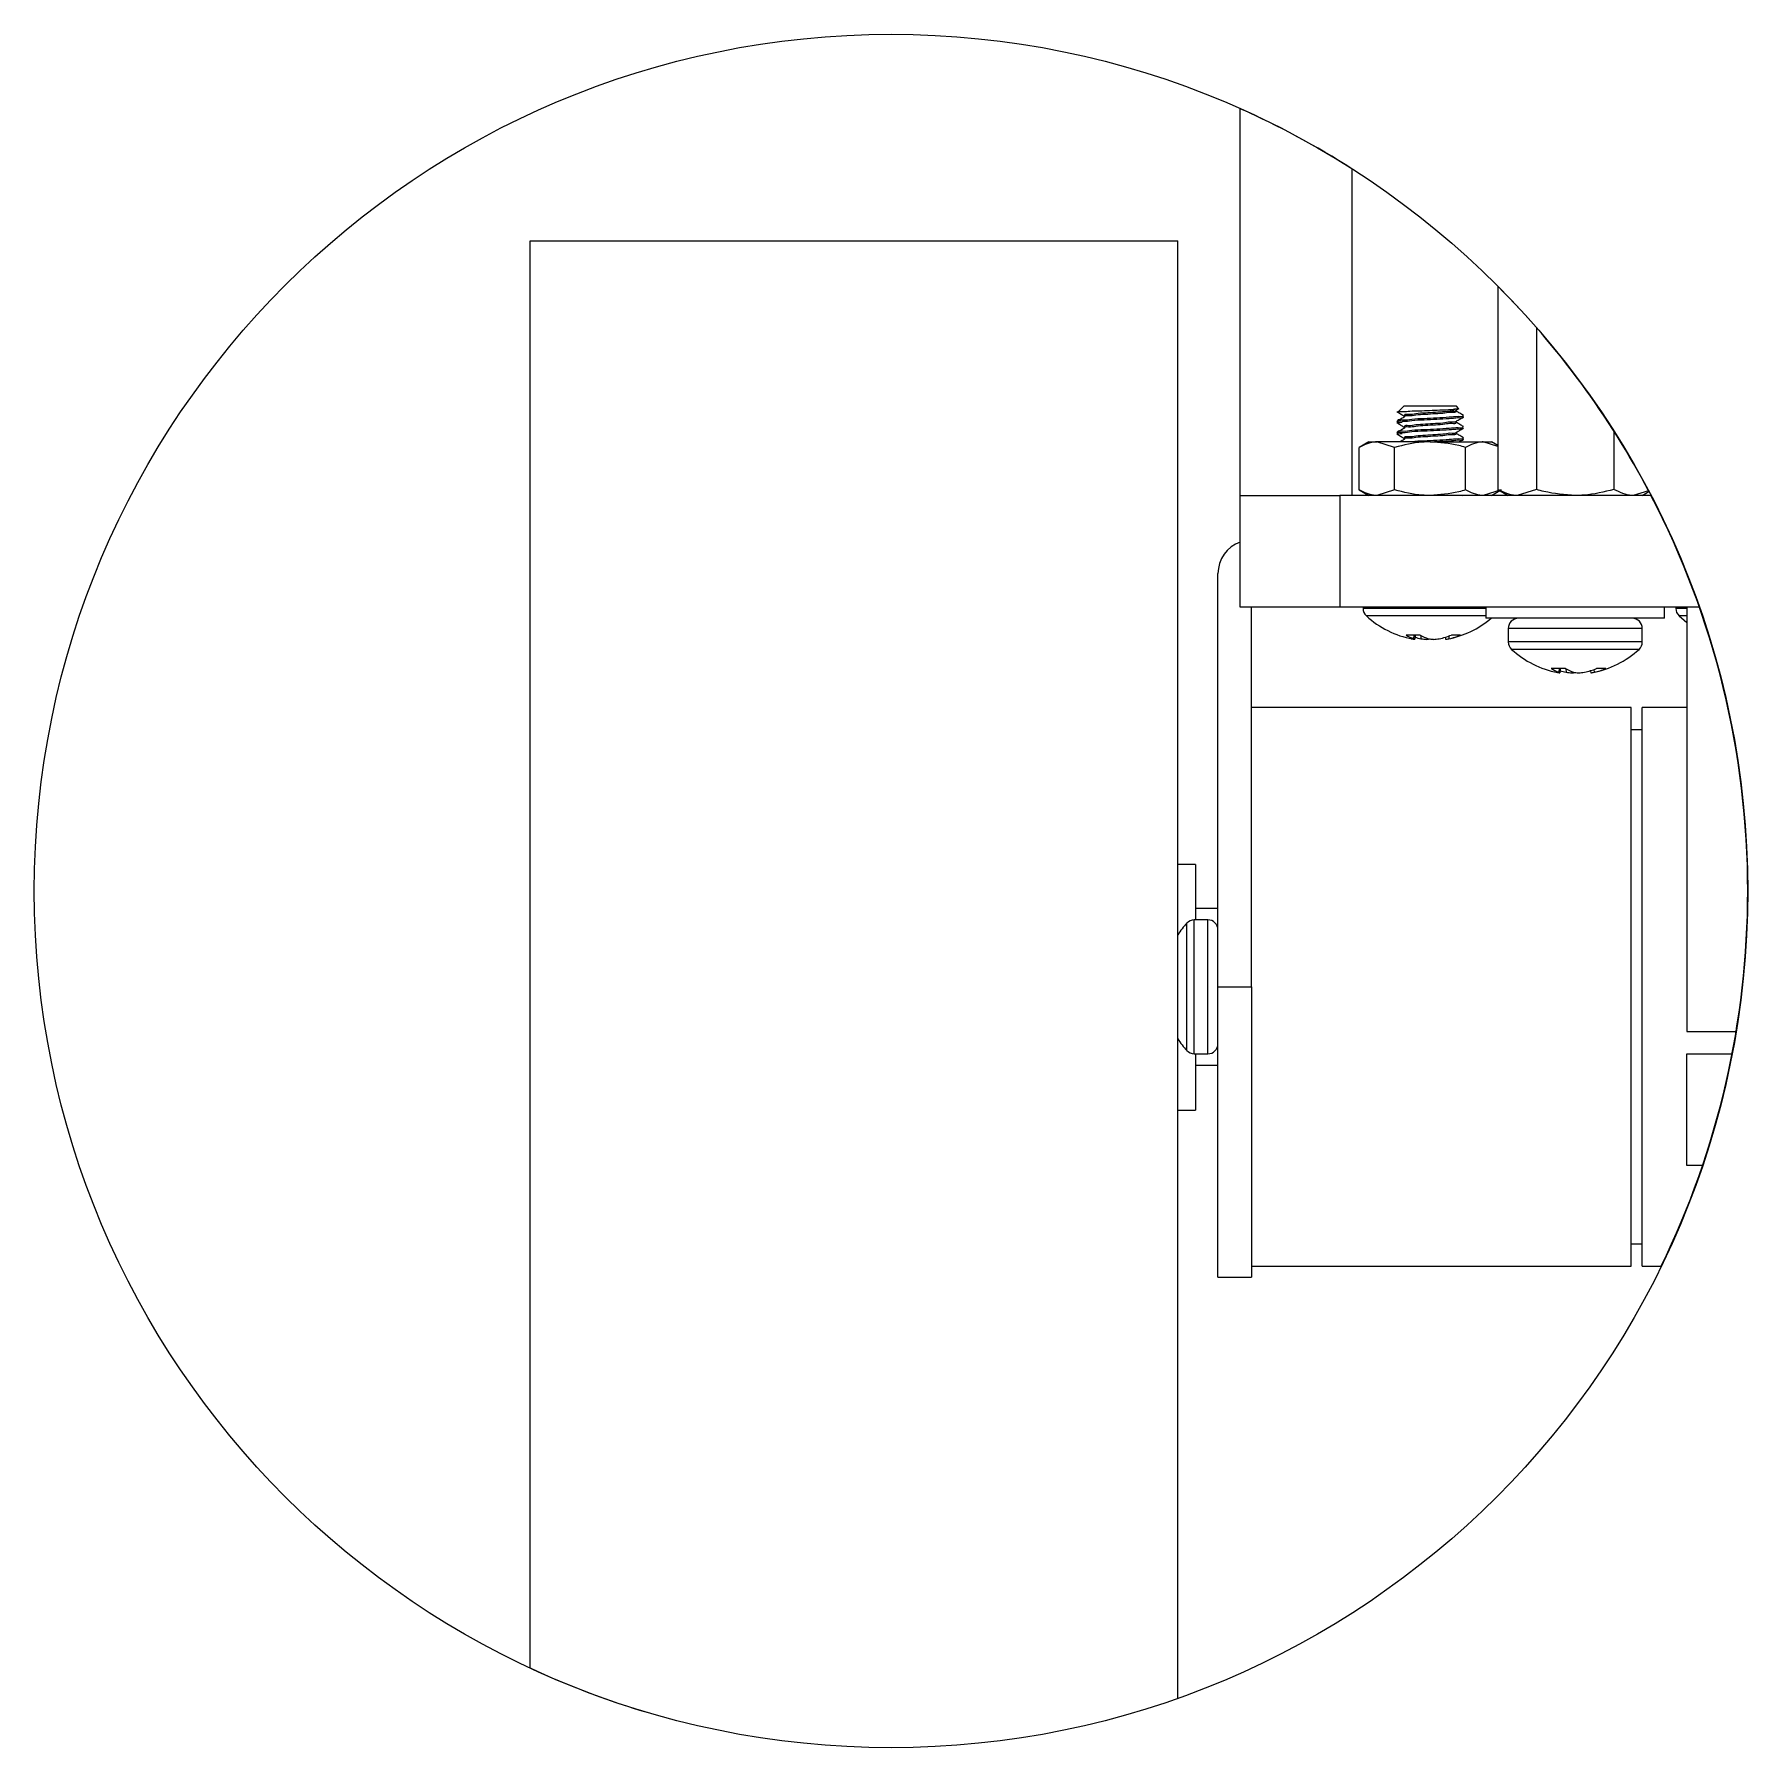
# Model space of a CAD drawing. Header units: inches. Extents: x -1846 to 3013, y 0 to 1997.
# Drawn here: x 2104.2 to 2180.9, y 65.5 to 142.2 of the extents above; entities that cross this region are included whole.
import ezdxf

# ---------------------------------------------------------------- set-up
doc = ezdxf.new("R2010")
doc.units = ezdxf.units.IN
doc.layers.get('0').update_dxf_attribs({"color": 2, "lineweight": 0})

msp = doc.modelspace()

# ---------------------------------------------------------------- linework, layer by layer
for p, q in [((2158.203, 121.543), (2158.203, 138.861)), ((2163.203, 136.168), (2163.203, 121.543)), ((2126.403, 69.045), (2126.403, 132.946)), ((2126.403, 132.946), (2155.403, 132.946)), ((2155.403, 67.687), (2155.403, 132.946)), ((2169.739, 130.908), (2169.739, 121.811)), ((2171.471, 129.05), (2171.471, 121.811)), ((2165.527, 125.543), (2165.27, 125.286)), ((2167.878, 125.543), (2165.527, 125.543)), ((2165.527, 125.121), (2165.527, 125.058)), ((2167.803, 125.405), (2167.687, 125.324)), ((2167.867, 125.359), (2168.007, 125.441)), ((2167.978, 125.443), (2167.878, 125.543)), ((2167.878, 125.308), (2167.878, 125.366)), ((2167.958, 125.012), (2167.958, 125.074)), ((2168.175, 125.045), (2168.202, 125.06)), ((2165.233, 124.874), (2165.212, 124.862)), ((2165.233, 124.374), (2165.212, 124.362)), ((2165.527, 124.621), (2165.527, 124.558)), ((2167.878, 124.808), (2167.878, 124.871)), ((2167.878, 124.308), (2167.878, 124.371)), ((2167.958, 124.512), (2167.958, 124.574)), ((2168.175, 124.545), (2168.202, 124.56)), ((2174.935, 124.415), (2174.935, 121.811)), ((2163.953, 123.943), (2163.527, 123.698)), ((2163.527, 121.789), (2163.527, 123.698)), ((2163.953, 123.943), (2164.321, 123.943)), ((2165.115, 123.698), (2164.321, 123.943)), ((2166.703, 123.943), (2164.321, 123.943)), ((2165.115, 121.789), (2165.115, 123.698)), ((2165.527, 124.121), (2165.527, 124.058)), ((2166.703, 123.943), (2169.084, 123.943)), ((2167.958, 124.012), (2167.958, 124.074)), ((2168.175, 124.045), (2168.202, 124.06)), ((2168.29, 121.789), (2168.29, 123.698)), ((2169.739, 123.741), (2169.084, 123.943)), ((2169.084, 123.943), (2169.453, 123.943)), ((2169.739, 123.778), (2169.453, 123.943)), ((2158.203, 121.543), (2158.483, 121.543)), ((2158.203, 116.543), (2158.203, 121.543)), ((2158.483, 121.543), (2162.656, 121.543)), ((2162.656, 121.543), (2162.656, 116.543)), ((2176.591, 121.543), (2162.656, 121.543)), ((2163.527, 121.789), (2163.953, 121.543)), ((2165.115, 121.789), (2164.321, 121.543)), ((2165.533, 121.55), (2165.521, 121.543)), ((2168.175, 121.545), (2168.202, 121.56)), ((2169.878, 121.789), (2169.084, 121.543)), ((2169.453, 121.543), (2169.828, 121.76)), ((2169.739, 121.811), (2170.203, 121.543)), ((2171.471, 121.811), (2170.605, 121.543)), ((2176.481, 121.754), (2175.801, 121.543)), ((2176.203, 121.543), (2176.501, 121.715)), ((2157.203, 99.543), (2157.203, 118.043)), ((2162.656, 116.543), (2158.203, 116.543)), ((2158.703, 99.543), (2158.703, 116.543)), ((2178.757, 116.543), (2162.656, 116.543)), ((2163.703, 116.543), (2163.703, 116.485)), ((2169.203, 116.485), (2163.703, 116.485)), ((2169.203, 116.153), (2163.849, 116.153)), ((2169.203, 116.543), (2169.203, 116.043)), ((2177.203, 116.043), (2169.203, 116.043)), ((2177.203, 116.043), (2177.203, 116.543)), ((2177.703, 116.543), (2177.703, 116.485)), ((2178.203, 116.485), (2177.703, 116.485)), ((2178.203, 116.153), (2177.849, 116.153)), ((2178.203, 116.543), (2178.203, 97.543)), ((2166.263, 115.294), (2165.63, 115.294)), ((2165.978, 115.294), (2165.965, 115.129)), ((2166.03, 115.294), (2166.013, 115.102)), ((2166.286, 115.28), (2166.291, 115.129)), ((2166.559, 115.15), (2166.558, 115.102)), ((2167.384, 115.198), (2167.393, 115.102)), ((2167.536, 115.249), (2167.544, 115.129)), ((2168.067, 115.294), (2167.653, 115.294)), ((2170.203, 115.593), (2170.203, 114.985)), ((2176.203, 115.593), (2170.203, 115.593)), ((2176.203, 114.985), (2176.203, 115.593)), ((2176.203, 114.985), (2170.203, 114.985)), ((2176.057, 114.653), (2170.349, 114.653)), ((2172.763, 113.794), (2172.13, 113.794)), ((2172.478, 113.794), (2172.465, 113.629)), ((2172.53, 113.794), (2172.513, 113.602)), ((2172.786, 113.78), (2172.791, 113.629)), ((2173.059, 113.65), (2173.058, 113.602)), ((2173.884, 113.698), (2173.893, 113.602)), ((2174.036, 113.749), (2174.044, 113.629)), ((2174.567, 113.794), (2174.153, 113.794)), ((2175.703, 112.043), (2158.703, 112.043)), ((2175.703, 87.043), (2175.703, 112.043)), ((2178.203, 112.043), (2176.203, 112.043)), ((2176.203, 87.043), (2176.203, 112.043)), ((2176.203, 111.043), (2175.703, 111.043)), ((2156.203, 105.027), (2155.403, 105.027)), ((2156.203, 105.027), (2156.203, 102.543)), ((2157.203, 103.043), (2156.203, 103.043)), ((2155.812, 96.689), (2155.812, 102.397)), ((2156.753, 102.543), (2156.144, 102.543)), ((2156.144, 96.543), (2156.144, 102.543)), ((2156.753, 96.543), (2156.753, 102.543)), ((2157.203, 99.543), (2158.703, 99.543)), ((2157.203, 86.543), (2157.203, 99.543)), ((2158.703, 99.543), (2158.703, 86.543)), ((2178.203, 97.543), (2180.405, 97.543)), ((2156.144, 96.543), (2156.753, 96.543)), ((2156.203, 96.543), (2156.203, 94.204)), ((2156.203, 96.043), (2157.203, 96.043)), ((2178.203, 91.543), (2178.203, 96.543)), ((2178.203, 96.543), (2180.225, 96.543)), ((2155.403, 94.027), (2156.203, 94.027)), ((2156.203, 94.204), (2156.203, 94.027)), ((2178.902, 91.543), (2178.203, 91.543)), ((2175.703, 88.043), (2176.203, 88.043)), ((2158.703, 87.043), (2175.703, 87.043)), ((2176.203, 87.043), (2177.054, 87.043)), ((2157.203, 86.543), (2158.703, 86.543))]:
    msp.add_line(p, q)
at = {"flags": 128}
msp.add_lwpolyline([(2177.849, 116.153), (2178.071, 115.963), (2178.203, 115.862)], dxfattribs=at)
msp.add_circle((2142.565, 103.834), 38.359)
for centre, radius, start, end in [((2142.565, 103.834), 38.359, 57.45078, 65.94101), ((2142.564, 103.834), 38.359, 27.7854, 44.89438), ((2142.565, 103.834), 38.359, 359.99997, 27.4951), ((2158.703, 118.043), 1.5, 109.47162, 179.99948), ((2164.153, 116.485), 0.45, 179.99803, 227.50848), ((2166.703, 119.268), 4.225, 227.50713, 259.26015), ((2166.703, 119.268), 4.225, 280.73994, 310.24275), ((2170.653, 115.593), 0.45, 89.99977, 180.00023), ((2175.753, 115.593), 0.45, 359.99977, 90.00023), ((2178.153, 116.485), 0.45, 179.99803, 227.50848), ((2166.428, 116.488), 1.436, 236.28174, 251.20083), ((2166.165, 116.432), 1.338, 256.90136, 263.47861), ((2166.076, 115.276), 0.185, 232.89001, 249.89866), ((2166.949, 118.227), 3.168, 252.98451, 258.01574), ((2167.149, 116.746), 1.701, 238.63169, 251.95523), ((2166.824, 119.201), 4.108, 262.53661, 266.28284), ((2166.331, 118.038), 2.944, 274.41173, 277.24219), ((2167.075, 118.047), 2.953, 261.18006, 265.58486), ((2166.581, 119.201), 4.108, 273.71716, 277.46339), ((2166.443, 118.279), 3.221, 282.02661, 292.05507), ((2167.241, 116.432), 1.338, 276.52181, 283.09916), ((2166.915, 118.031), 2.97, 282.23094, 292.8178), ((2170.653, 114.985), 0.45, 179.99798, 227.50853), ((2173.203, 117.768), 4.225, 227.50746, 259.2598), ((2173.203, 117.768), 4.225, 280.7402, 312.49254), ((2175.753, 114.985), 0.45, 312.49147, 0.00202), ((2172.928, 114.988), 1.436, 236.28244, 251.20013), ((2172.665, 114.932), 1.338, 256.90201, 263.47797), ((2172.576, 113.776), 0.185, 232.90244, 249.88623), ((2173.449, 116.728), 3.169, 252.98526, 258.01499), ((2173.649, 115.246), 1.701, 238.63104, 251.95588), ((2173.324, 117.701), 4.108, 262.53658, 266.28287), ((2172.831, 116.538), 2.945, 274.41182, 277.24209), ((2173.575, 116.546), 2.953, 261.17949, 265.585), ((2173.081, 117.701), 4.108, 273.71713, 277.46342), ((2172.943, 116.779), 3.221, 282.02625, 292.05498), ((2173.741, 114.932), 1.338, 276.52133, 283.09869), ((2173.415, 116.531), 2.97, 282.23136, 292.81785), ((2142.564, 103.834), 38.359, 334.04175, 0.00001), ((2158.927, 99.543), 4.224, 137.50623, 146.54519), ((2156.144, 102.093), 0.45, 89.99879, 137.50877), ((2156.753, 102.093), 0.45, 359.99967, 90.00033), ((2158.927, 99.543), 4.225, 213.45502, 222.49357), ((2156.144, 96.993), 0.45, 222.49175, 270.0007), ((2156.753, 96.993), 0.45, 269.99987, 0.00013), ((2142.564, 103.834), 38.36, 245.08182, 253.62653)]:
    msp.add_arc(centre, radius, start, end)
for points, knots in [([(2165.211, 125.3), (2165.265, 125.268), (2165.371, 125.207), (2165.476, 125.145), (2165.527, 125.116)], [0, 0, 0, 0, 0.515043, 1, 1, 1, 1]), ([(2167.958, 125.074), (2167.823, 125.064), (2167.505, 125.039), (2166.994, 125.011), (2166.445, 124.976), (2165.906, 124.975), (2165.566, 124.877), (2165.249, 124.961), (2165.213, 124.785), (2165.338, 124.806), (2165.447, 124.824)], [0, 0, 0, 0, 0.136497, 0.320766, 0.513025, 0.69734, 0.839039, 0.91504, 0.926344, 1, 1, 1, 1]), ([(2165.28, 125.275), (2165.284, 125.279), (2165.338, 125.319), (2165.532, 125.285), (2165.827, 125.329), (2166.231, 125.335), (2166.673, 125.354), (2167.11, 125.369), (2167.486, 125.386), (2167.709, 125.399), (2167.803, 125.405)], [0, 0, 0, 0, 0.006503, 0.079564, 0.207666, 0.370688, 0.553552, 0.734893, 0.888367, 1, 1, 1, 1]), ([(2167.853, 125.317), (2167.855, 125.308), (2167.87, 125.24), (2167.59, 125.285), (2167.354, 125.214), (2166.924, 125.202), (2166.502, 125.165), (2166.077, 125.155), (2165.814, 125.08), (2165.56, 125.129), (2165.549, 125.059), (2165.548, 125.049)], [0, 0, 0, 0, 0.010397, 0.083575, 0.218605, 0.40078, 0.590796, 0.773003, 0.913189, 0.988635, 1, 1, 1, 1]), ([(2167.687, 125.324), (2167.581, 125.314), (2167.332, 125.289), (2166.931, 125.261), (2166.501, 125.228), (2166.076, 125.219), (2165.819, 125.14), (2165.559, 125.194), (2165.551, 125.127), (2165.551, 125.121)], [0, 0, 0, 0, 0.147974, 0.347612, 0.555842, 0.755516, 0.909139, 0.991817, 1, 1, 1, 1]), ([(2167.687, 125.324), (2167.775, 125.312), (2167.867, 125.299), (2167.857, 125.358), (2167.856, 125.359)], [0, 0, 0, 0, 0.976411, 1, 1, 1, 1]), ([(2167.976, 125.427), (2167.977, 125.426), (2168.009, 125.396), (2167.867, 125.413), (2167.817, 125.406), (2167.803, 125.405)], [0, 0, 0, 0, 0.015593, 0.718103, 1, 1, 1, 1]), ([(2168.197, 125.128), (2168.143, 125.159), (2168.034, 125.222), (2167.926, 125.285), (2167.871, 125.317)], [0, 0, 0, 0, 0.500198, 1, 1, 1, 1]), ([(2168.171, 125.128), (2168.173, 125.12), (2168.194, 125.037), (2168.07, 125.057), (2167.958, 125.074)], [0, 0, 0, 0, 0.095256, 1, 1, 1, 1]), ([(2168.172, 125.06), (2168.174, 125.054), (2168.193, 124.974), (2168.071, 124.994), (2167.958, 125.012)], [0, 0, 0, 0, 0.076091, 1, 1, 1, 1]), ([(2165.211, 124.8), (2165.265, 124.768), (2165.371, 124.707), (2165.476, 124.645), (2165.527, 124.616)], [0, 0, 0, 0, 0.515044, 1, 1, 1, 1]), ([(2165.211, 124.3), (2165.265, 124.268), (2165.371, 124.207), (2165.476, 124.145), (2165.527, 124.116)], [0, 0, 0, 0, 0.515044, 1, 1, 1, 1]), ([(2167.958, 124.574), (2167.823, 124.564), (2167.505, 124.539), (2166.994, 124.511), (2166.445, 124.476), (2165.906, 124.475), (2165.566, 124.377), (2165.249, 124.461), (2165.213, 124.285), (2165.338, 124.306), (2165.447, 124.324)], [0, 0, 0, 0, 0.136497, 0.320766, 0.513025, 0.697339, 0.839038, 0.91504, 0.926344, 1, 1, 1, 1]), ([(2167.958, 125.012), (2167.823, 125.001), (2167.505, 124.976), (2166.994, 124.949), (2166.445, 124.914), (2165.904, 124.911), (2165.572, 124.816), (2165.245, 124.895), (2165.232, 124.809), (2165.231, 124.799)], [0, 0, 0, 0, 0.1477312, 0.3471673, 0.5552502, 0.7547353, 0.9080971, 0.9903542, 1, 1, 1, 1]), ([(2167.958, 124.512), (2167.823, 124.501), (2167.505, 124.476), (2166.994, 124.449), (2166.445, 124.414), (2165.904, 124.411), (2165.572, 124.316), (2165.245, 124.395), (2165.232, 124.309), (2165.231, 124.299)], [0, 0, 0, 0, 0.1477312, 0.3471673, 0.5552502, 0.7547353, 0.9080971, 0.9903542, 1, 1, 1, 1]), ([(2165.533, 125.05), (2165.479, 125.019), (2165.389, 124.966), (2165.299, 124.913), (2165.262, 124.891)], [0, 0, 0, 0, 0.594256, 1, 1, 1, 1]), ([(2165.533, 124.55), (2165.479, 124.519), (2165.389, 124.466), (2165.299, 124.413), (2165.262, 124.391)], [0, 0, 0, 0, 0.594257, 1, 1, 1, 1]), ([(2167.853, 124.817), (2167.855, 124.808), (2167.87, 124.74), (2167.59, 124.785), (2167.354, 124.714), (2166.924, 124.702), (2166.502, 124.665), (2166.077, 124.655), (2165.814, 124.58), (2165.56, 124.629), (2165.549, 124.559), (2165.548, 124.549)], [0, 0, 0, 0, 0.010397, 0.083575, 0.218605, 0.40078, 0.590796, 0.773003, 0.913189, 0.988635, 1, 1, 1, 1]), ([(2167.853, 124.317), (2167.855, 124.308), (2167.87, 124.24), (2167.59, 124.285), (2167.354, 124.214), (2166.924, 124.202), (2166.502, 124.165), (2166.077, 124.155), (2165.814, 124.08), (2165.56, 124.129), (2165.549, 124.059), (2165.548, 124.049)], [0, 0, 0, 0, 0.0103966, 0.0835749, 0.2186049, 0.4007804, 0.5907956, 0.7730034, 0.9131893, 0.9886349, 1, 1, 1, 1]), ([(2167.854, 124.872), (2167.856, 124.866), (2167.869, 124.801), (2167.587, 124.849), (2167.355, 124.775), (2166.924, 124.765), (2166.503, 124.727), (2166.075, 124.719), (2165.819, 124.64), (2165.559, 124.694), (2165.551, 124.627), (2165.551, 124.621)], [0, 0, 0, 0, 0.007388, 0.081079, 0.217055, 0.400507, 0.591854, 0.775338, 0.916506, 0.992481, 1, 1, 1, 1]), ([(2167.854, 124.372), (2167.856, 124.366), (2167.869, 124.301), (2167.587, 124.349), (2167.355, 124.275), (2166.924, 124.265), (2166.503, 124.227), (2166.075, 124.219), (2165.819, 124.14), (2165.559, 124.194), (2165.551, 124.127), (2165.551, 124.121)], [0, 0, 0, 0, 0.007388, 0.081079, 0.217055, 0.400507, 0.591854, 0.775338, 0.916506, 0.992481, 1, 1, 1, 1]), ([(2168.197, 124.628), (2168.143, 124.659), (2168.034, 124.722), (2167.926, 124.785), (2167.871, 124.817)], [0, 0, 0, 0, 0.500199, 1, 1, 1, 1]), ([(2168.197, 124.128), (2168.143, 124.159), (2168.034, 124.222), (2167.926, 124.285), (2167.871, 124.317)], [0, 0, 0, 0, 0.500198, 1, 1, 1, 1]), ([(2167.878, 124.872), (2167.932, 124.903), (2168.029, 124.96), (2168.126, 125.016), (2168.17, 125.042)], [0, 0, 0, 0, 0.555658, 1, 1, 1, 1]), ([(2167.878, 124.372), (2167.932, 124.403), (2168.029, 124.46), (2168.126, 124.516), (2168.17, 124.542)], [0, 0, 0, 0, 0.555658, 1, 1, 1, 1]), ([(2168.171, 124.628), (2168.173, 124.62), (2168.194, 124.537), (2168.07, 124.557), (2167.958, 124.574)], [0, 0, 0, 0, 0.095256, 1, 1, 1, 1]), ([(2168.172, 124.56), (2168.174, 124.554), (2168.193, 124.474), (2168.071, 124.494), (2167.958, 124.512)], [0, 0, 0, 0, 0.076091, 1, 1, 1, 1]), ([(2164.321, 123.943), (2164.302, 123.943), (2164.024, 123.939), (2163.767, 123.814), (2163.527, 123.698)], [0, 0, 0, 0, 0.067695, 1, 1, 1, 1]), ([(2166.703, 123.943), (2166.585, 123.941), (2166.048, 123.93), (2165.524, 123.799), (2165.115, 123.698)], [0, 0, 0, 0, 0.2192089, 1, 1, 1, 1]), ([(2165.533, 124.05), (2165.479, 124.019), (2165.419, 123.983), (2165.358, 123.947), (2165.351, 123.943)], [0, 0, 0, 0, 0.881666, 1, 1, 1, 1]), ([(2167.958, 124.074), (2167.823, 124.064), (2167.505, 124.039), (2166.996, 124.01), (2166.439, 123.982), (2166.038, 123.962), (2165.828, 123.945), (2165.8, 123.943)], [0, 0, 0, 0, 0.18831, 0.442528, 0.707768, 0.962049, 1, 1, 1, 1]), ([(2168.29, 123.698), (2168.19, 123.726), (2167.673, 123.871), (2167.135, 123.911), (2166.703, 123.943)], [0, 0, 0, 0, 0.194876, 1, 1, 1, 1]), ([(2167.958, 124.012), (2167.823, 124.001), (2167.505, 123.977), (2167.153, 123.956), (2166.936, 123.945), (2166.903, 123.943)], [0, 0, 0, 0, 0.38487, 0.904442, 1, 1, 1, 1]), ([(2168.171, 124.128), (2168.173, 124.12), (2168.194, 124.037), (2168.07, 124.057), (2167.958, 124.074)], [0, 0, 0, 0, 0.095256, 1, 1, 1, 1]), ([(2168.172, 124.06), (2168.174, 124.054), (2168.193, 123.974), (2168.071, 123.994), (2167.958, 124.012)], [0, 0, 0, 0, 0.076091, 1, 1, 1, 1]), ([(2168, 123.943), (2168.014, 123.951), (2168.07, 123.984), (2168.126, 124.016), (2168.17, 124.042)], [0, 0, 0, 0, 0.233848, 1, 1, 1, 1]), ([(2169.084, 123.943), (2169.065, 123.943), (2168.787, 123.939), (2168.53, 123.814), (2168.29, 123.698)], [0, 0, 0, 0, 0.067695, 1, 1, 1, 1]), ([(2164.321, 121.543), (2164.302, 121.543), (2164.024, 121.547), (2163.767, 121.672), (2163.527, 121.789)], [0, 0, 0, 0, 0.067695, 1, 1, 1, 1]), ([(2166.703, 121.543), (2166.585, 121.546), (2166.048, 121.557), (2165.524, 121.687), (2165.115, 121.789)], [0, 0, 0, 0, 0.2192089, 1, 1, 1, 1]), ([(2168.29, 121.789), (2168.19, 121.761), (2167.673, 121.615), (2167.135, 121.575), (2166.703, 121.543)], [0, 0, 0, 0, 0.1948756, 1, 1, 1, 1]), ([(2169.084, 121.543), (2169.065, 121.543), (2168.787, 121.547), (2168.53, 121.672), (2168.29, 121.789)], [0, 0, 0, 0, 0.067695, 1, 1, 1, 1]), ([(2170.605, 121.543), (2170.584, 121.543), (2170.281, 121.548), (2170, 121.684), (2169.739, 121.811)], [0, 0, 0, 0, 0.067703, 1, 1, 1, 1]), ([(2173.203, 121.543), (2172.731, 121.578), (2172.144, 121.622), (2171.581, 121.78), (2171.471, 121.811)], [0, 0, 0, 0, 0.804907, 1, 1, 1, 1]), ([(2174.935, 121.811), (2174.489, 121.7), (2173.917, 121.558), (2173.331, 121.546), (2173.203, 121.543)], [0, 0, 0, 0, 0.780624, 1, 1, 1, 1]), ([(2175.801, 121.543), (2175.78, 121.543), (2175.477, 121.548), (2175.196, 121.684), (2174.935, 121.811)], [0, 0, 0, 0, 0.067703, 1, 1, 1, 1])]:
    msp.add_open_spline(points, degree=3, knots=knots)

doc.saveas('drawing.dxf')
